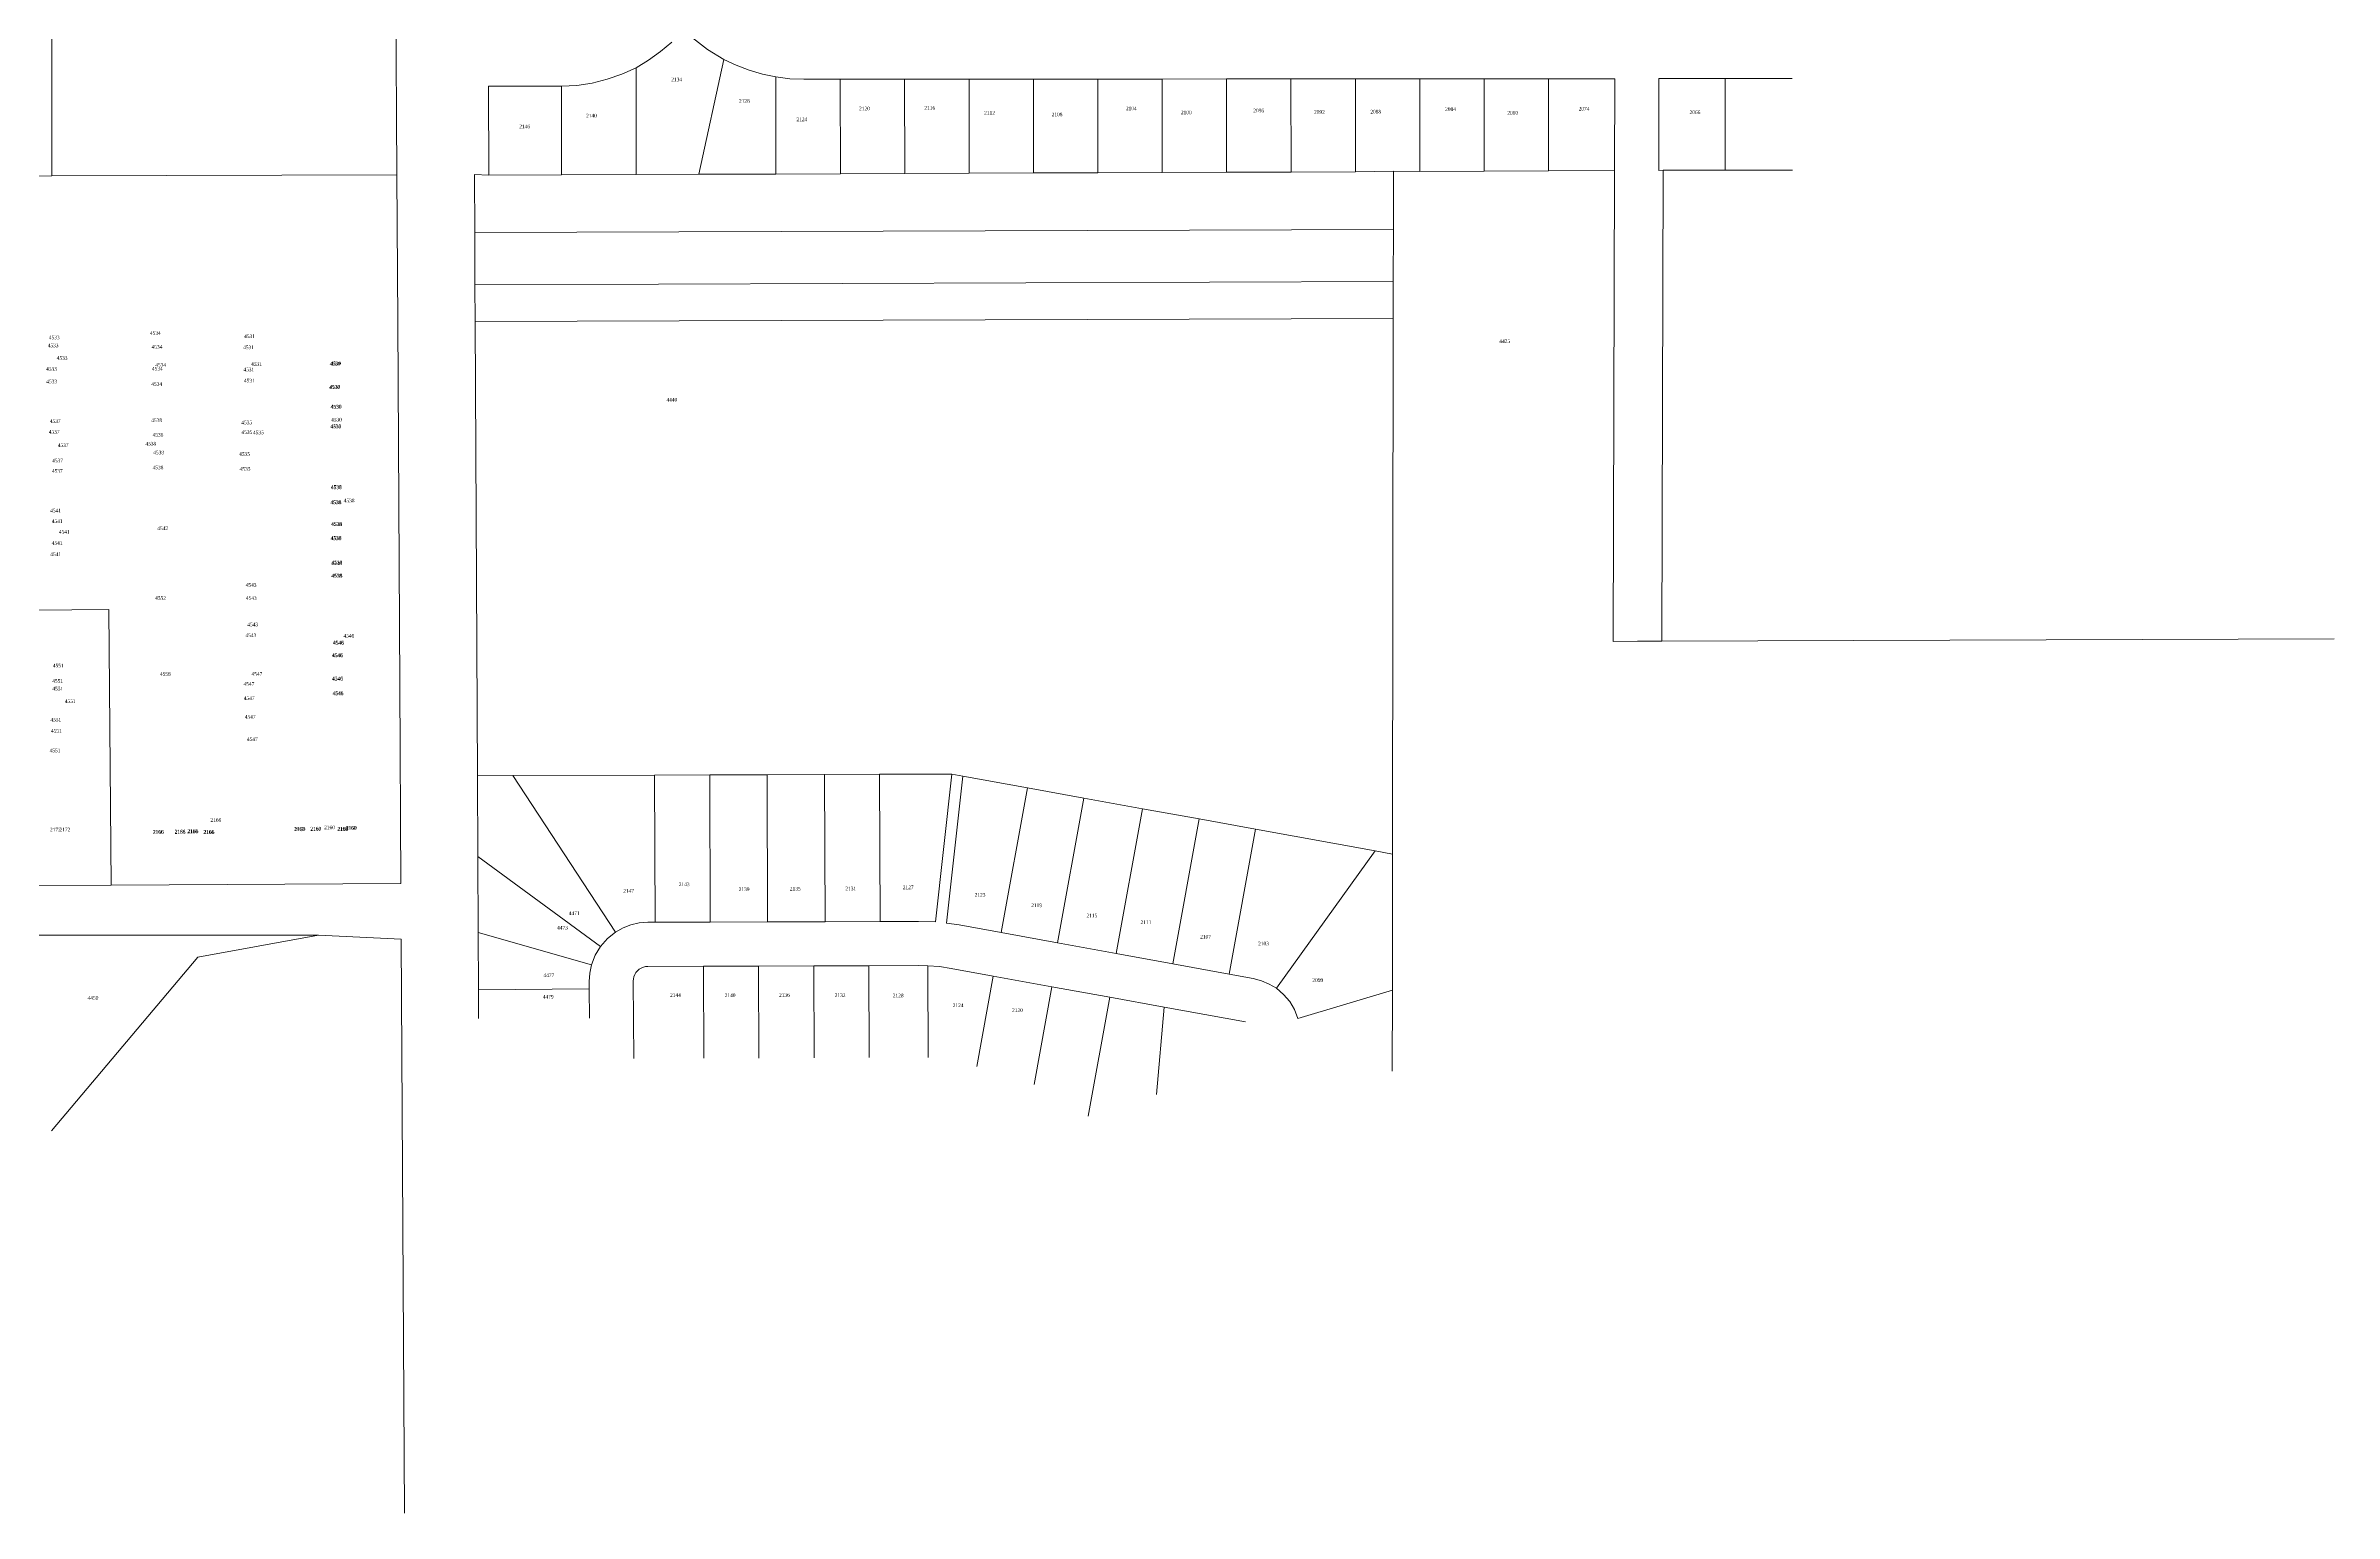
# Model space of a CAD drawing. Header units: feet. Extents: x 2819410 to 2831754, y 974571 to 993150.
# Drawn here: x 2827133 to 2830243, y 982478 to 984472 of the extents above; entities that cross this region are included whole.
import ezdxf
from ezdxf.enums import TextEntityAlignment as Align

# ---------------------------------------------------------------- set-up
doc = ezdxf.new("R2010")
doc.units = ezdxf.units.FT
doc.header["$LTSCALE"] = 0.015
doc.header["$MEASUREMENT"] = 0
doc.layers.add('ADDRESSES', color=7, linetype='Continuous')
doc.layers.add('Dakota County Parcels', color=7, linetype='Continuous', lineweight=5)
doc.styles.add('SIMPLEX', font='times.ttf', dxfattribs={"width": 0.8})

# ---------------------------------------------------------------- blocks, each defined once
blk = doc.blocks.new('ACMAP_ANN_TEMPLATE_AddressEagan')
at = {"layer": 'ADDRESSES', "style": 'SIMPLEX', "width": 0.8}
blk.add_attdef('ADDRESS', text='', height=5, dxfattribs=at).set_placement((0, 0), align=Align.CENTER)

msp = doc.modelspace()

# ---------------------------------------------------------------- linework, layer by layer
at = {"layer": 'Dakota County Parcels', "lineweight": 5}
for p, q in [((2827610.5, 984296.9), (2827608.1, 984646.9)), ((2827141.6, 984295.3), (2827141.4, 984617.6)), ((2827935.4, 984442.3), (2827952.5, 984452.6)), ((2827952.5, 984452.6), (2827968.7, 984464.2)), ((2827968.7, 984464.2), (2827983.9, 984477.1)), ((2828012, 984482.9), (2828032.6, 984467.3)), ((2828020.5, 984297.5), (2828054.7, 984453.7)), ((2828032.6, 984467.3), (2828054.7, 984453.7)), ((2828054.7, 984453.7), (2828071.6, 984445.6)), ((2827855, 984418.4), (2827875.9, 984421.5)), ((2827875.9, 984421.5), (2827896.3, 984426.6)), ((2827896.3, 984426.6), (2827916.2, 984433.5)), ((2827916.2, 984433.5), (2827935.4, 984442.3)), ((2827935.5, 984297.2), (2827935.4, 984442.3)), ((2828071.6, 984445.6), (2828089.1, 984438.9)), ((2828089.1, 984438.9), (2828107.1, 984433.6)), ((2828107.1, 984433.6), (2828125.4, 984429.8)), ((2828125.5, 984297.9), (2828125.4, 984429.8)), ((2828125.4, 984429.8), (2828144.3, 984427.4)), ((2828144.3, 984427.4), (2828163.4, 984426.7)), ((2828163.4, 984426.7), (2828212.9, 984426.7)), ((2828212.9, 984426.7), (2828300.4, 984426.8)), ((2828213, 984298.3), (2828212.9, 984426.7)), ((2828300.4, 984426.8), (2828387.9, 984426.8)), ((2828300.5, 984298.6), (2828300.4, 984426.8)), ((2828387.9, 984426.8), (2828475.4, 984426.9)), ((2828388, 984298.9), (2828387.9, 984426.8)), ((2828475.4, 984426.9), (2828562.9, 984426.9)), ((2828475.5, 984299.3), (2828475.4, 984426.9)), ((2828562.9, 984426.9), (2828650.3, 984427)), ((2828562.9, 984299.6), (2828562.9, 984426.9)), ((2828650.3, 984427), (2828737.8, 984427.1)), ((2828650.4, 984300), (2828650.3, 984427)), ((2828737.9, 984300.3), (2828737.8, 984427.1)), ((2828737.8, 984427.1), (2828825.3, 984427.1)), ((2828825.3, 984427.1), (2828912.8, 984427.2)), ((2828825.4, 984300.6), (2828825.3, 984427.1)), ((2828912.8, 984427.2), (2829000.3, 984427.2)), ((2828912.9, 984301), (2828912.8, 984427.2)), ((2829000.3, 984427.2), (2829087.8, 984427.3)), ((2829000.4, 984301.3), (2829000.3, 984427.2)), ((2829087.8, 984427.3), (2829175.3, 984427.4)), ((2829087.9, 984301.7), (2829087.8, 984427.3)), ((2829175.4, 984302), (2829175.3, 984427.4)), ((2829175.3, 984427.4), (2829265.3, 984427.4)), ((2829265.1, 984302.7), (2829265.3, 984427.4)), ((2829325.3, 984427.5), (2829415.3, 984427.5)), ((2829325.4, 984302.6), (2829325.3, 984427.5)), ((2829415.3, 984427.5), (2829506.5, 984427.6)), ((2829415.3, 984302.9), (2829415.3, 984427.5)), ((2827734.7, 984417.1), (2827833.9, 984417.2)), ((2827735.5, 984296.4), (2827734.7, 984417.1)), ((2827833.9, 984417.2), (2827855, 984418.4)), ((2827834, 984296.8), (2827833.9, 984417.2)), ((2827141.6, 984295.2), (2827610.5, 984296.9)), ((2827611.7, 984096.9), (2827610.5, 984296.9)), ((2827715.8, 984297.3), (2827735.5, 984296.4)), ((2827716.2, 984218.3), (2827715.8, 984297.3)), ((2827735.5, 984296.4), (2827834, 984296.8)), ((2827834, 984296.8), (2827935.5, 984297.2)), ((2827935.5, 984297.2), (2828020.5, 984297.5)), ((2828020.5, 984297.5), (2828125.5, 984297.9)), ((2828125.5, 984297.9), (2828213, 984298.3)), ((2828213, 984298.3), (2828300.5, 984298.6)), ((2828300.5, 984298.6), (2828388, 984298.9)), ((2828388, 984298.9), (2828475.5, 984299.3)), ((2828475.5, 984299.3), (2828562.9, 984299.6)), ((2828562.9, 984299.6), (2828650.4, 984300)), ((2828650.4, 984300), (2828737.9, 984300.3)), ((2828737.9, 984300.3), (2828825.4, 984300.6)), ((2828825.4, 984300.6), (2828912.9, 984301)), ((2828912.9, 984301), (2828964.6, 984301.7)), ((2828964.5, 984222.7), (2828964.6, 984301.7)), ((2828964.6, 984301.7), (2829000.4, 984301.3)), ((2829000.4, 984301.3), (2829087.9, 984301.7)), ((2829087.9, 984301.7), (2829175.4, 984302)), ((2829175.4, 984302), (2829265.1, 984302.7)), ((2829263.1, 983662.8), (2829265.1, 984302.7)), ((2829325.4, 984302.6), (2829331.1, 984303)), ((2829329.1, 983663), (2829331.1, 984303)), ((2829331.1, 984303), (2829415.3, 984302.9)), ((2829415.3, 984302.9), (2829506.6, 984303.3)), ((2826884.3, 984294.4), (2827141.6, 984295.2)), ((2827141.6, 984295.2), (2827141.6, 984295.3)), ((2827716.2, 984218.3), (2828964.5, 984222.7)), ((2827716.5, 984147.3), (2827716.2, 984218.3)), ((2828964.4, 984151.7), (2828964.5, 984222.7)), ((2827716.5, 984147.3), (2828964.4, 984151.7)), ((2827716.8, 984097.3), (2827716.5, 984147.3)), ((2828964.3, 984101.7), (2828964.4, 984151.7)), ((2827614.5, 983603.6), (2827611.7, 984096.9)), ((2827716.8, 984097.3), (2828964.3, 984101.7)), ((2827719.9, 983480.1), (2827716.8, 984097.3)), ((2828963.3, 983373.6), (2828964.3, 984101.7)), ((2827035.1, 983704.5), (2827219, 983706)), ((2827219, 983706), (2827222.1, 983331.5)), ((2829263.1, 983662.8), (2829296.1, 983662.9)), ((2829296.1, 983662.9), (2829323.1, 983663)), ((2829323.1, 983663), (2829329.1, 983663)), ((2829329.1, 983663), (2830242.9, 983666.2)), ((2827616, 983333.7), (2827614.5, 983603.6)), ((2827719.9, 983480.1), (2827767.8, 983480.3)), ((2827720.4, 983370.5), (2827719.9, 983480.1)), ((2827767.8, 983480.3), (2827960.5, 983481)), ((2827767.8, 983480.3), (2827907.6, 983267.8)), ((2827960.5, 983481), (2828035.5, 983481.2)), ((2827961.2, 983281), (2827960.5, 983481)), ((2828035.5, 983481.2), (2828113.5, 983481.5)), ((2828036.2, 983281.3), (2828035.5, 983481.2)), ((2828113.5, 983481.5), (2828191.4, 983481.8)), ((2828114.2, 983281.5), (2828113.5, 983481.5)), ((2828191.4, 983481.8), (2828266.4, 983482.1)), ((2828192.2, 983281.8), (2828191.4, 983481.8)), ((2828266.4, 983482.1), (2828364.7, 983482.4)), ((2828267.1, 983282.1), (2828266.4, 983482.1)), ((2828342.3, 983281.5), (2828364.7, 983482.4)), ((2828357.2, 983280), (2828379.5, 983479.7)), ((2828364.7, 983482.4), (2828379.5, 983479.7)), ((2828379.5, 983479.7), (2828467.2, 983463.8)), ((2828431.4, 983267), (2828467.2, 983463.8)), ((2828467.2, 983463.8), (2828543.9, 983449.8)), ((2828508.2, 983253.1), (2828543.9, 983449.8)), ((2828543.9, 983449.8), (2828623.6, 983435.3)), ((2828587.8, 983238.6), (2828623.6, 983435.3)), ((2828623.6, 983435.3), (2828700.4, 983421.4)), ((2828664.6, 983224.6), (2828700.4, 983421.4)), ((2828700.4, 983421.4), (2828777.1, 983407.4)), ((2828741.3, 983210.7), (2828777.1, 983407.4)), ((2828777.1, 983407.4), (2828939.7, 983377.9)), ((2827720.4, 983370.5), (2827887.1, 983248.3)), ((2827720.9, 983267.2), (2827720.4, 983370.5)), ((2828805.7, 983191.3), (2828939.7, 983377.9)), ((2828939.7, 983377.9), (2828963.3, 983373.6)), ((2828963.1, 983188.6), (2828963.3, 983373.6)), ((2827222.1, 983331.5), (2827616, 983333.7)), ((2826787.2, 983329), (2827222.1, 983331.5)), ((2827917.7, 983273.4), (2827907.6, 983267.8)), ((2827928.4, 983277.6), (2827917.7, 983273.4)), ((2827939.7, 983280.1), (2827928.4, 983277.6)), ((2827951.2, 983281), (2827939.7, 983280.1)), ((2827951.2, 983281), (2827961.2, 983281)), ((2827961.2, 983281), (2828036.2, 983281.3)), ((2828036.2, 983281.3), (2828114.2, 983281.5)), ((2828114.2, 983281.5), (2828192.2, 983281.8)), ((2828192.2, 983281.8), (2828267.1, 983282.1)), ((2828267.1, 983282.1), (2828319.3, 983282.3)), ((2828342.3, 983281.5), (2828319.3, 983282.3)), ((2828374.4, 983277.4), (2828357.2, 983280)), ((2828374.4, 983277.4), (2828431.4, 983267)), ((2827504.1, 983263.7), (2826855.3, 983263.2)), ((2827339.8, 983233.6), (2827504.1, 983263.7)), ((2827504.1, 983263.7), (2827616.4, 983258.2)), ((2827620.9, 982477.9), (2827616.4, 983258.2)), ((2827720.9, 983267.2), (2827874.7, 983223.1)), ((2827721.3, 983189.1), (2827720.9, 983267.2)), ((2827887.1, 983248.3), (2827879.9, 983236.2)), ((2827896.6, 983258.9), (2827887.1, 983248.3)), ((2827907.6, 983267.8), (2827896.6, 983258.9)), ((2828431.4, 983267), (2828508.2, 983253.1)), ((2828508.2, 983253.1), (2828587.8, 983238.6)), ((2827141.3, 982997.7), (2827339.8, 983233.6)), ((2827872.4, 983212), (2827871.6, 983200.6)), ((2827874.7, 983223.1), (2827872.4, 983212)), ((2827879.9, 983236.2), (2827874.7, 983223.1)), ((2827933.7, 983210), (2827932.6, 983207.1)), ((2827935.3, 983212.7), (2827933.7, 983210)), ((2827937.4, 983215.1), (2827935.3, 983212.7)), ((2827939.7, 983217.1), (2827937.4, 983215.1)), ((2827942.4, 983218.8), (2827939.7, 983217.1)), ((2827945.3, 983220), (2827942.4, 983218.8)), ((2827948.3, 983220.7), (2827945.3, 983220)), ((2827951.4, 983221), (2827948.3, 983220.7)), ((2827951.4, 983221), (2828026.9, 983221.2)), ((2828026.9, 983221.2), (2828101.8, 983221.5)), ((2828027.3, 983096.3), (2828026.9, 983221.2)), ((2828101.8, 983221.5), (2828176.8, 983221.8)), ((2828102.3, 983096.5), (2828101.8, 983221.5)), ((2828176.8, 983221.8), (2828251.8, 983222)), ((2828177.3, 983096.8), (2828176.8, 983221.8)), ((2828251.8, 983222), (2828319.5, 983222.3)), ((2828252.3, 983097.1), (2828251.8, 983222)), ((2828331.8, 983222), (2828319.5, 983222.3)), ((2828332.3, 983097.3), (2828331.8, 983222)), ((2828347.8, 983220.7), (2828331.8, 983222)), ((2828363.6, 983218.4), (2828347.8, 983220.7)), ((2828363.6, 983218.4), (2828420.7, 983208)), ((2828398.3, 983085), (2828420.7, 983208)), ((2828420.7, 983208), (2828500.4, 983193.5)), ((2828587.8, 983238.6), (2828664.6, 983224.6)), ((2828664.6, 983224.6), (2828741.3, 983210.7)), ((2828741.3, 983210.7), (2828774.1, 983204.7)), ((2827721.3, 983189.1), (2827871.7, 983190.7)), ((2827721.5, 983150.2), (2827721.3, 983189.1)), ((2827871.7, 983190.7), (2827871.6, 983200.6)), ((2827872, 983150.7), (2827871.7, 983190.7)), ((2827931.8, 983204.1), (2827931.6, 983201)), ((2827932.3, 983095.9), (2827931.6, 983201)), ((2827932.6, 983207.1), (2827931.8, 983204.1)), ((2828476.2, 983060.7), (2828500.4, 983193.5)), ((2828500.4, 983193.5), (2828579.1, 983179.2)), ((2828549.7, 983017.5), (2828579.1, 983179.2)), ((2828579.1, 983179.2), (2828652.9, 983165.8)), ((2828785.2, 983201.6), (2828774.1, 983204.7)), ((2828795.8, 983197.1), (2828785.2, 983201.6)), ((2828805.7, 983191.3), (2828795.8, 983197.1)), ((2828815.4, 983183), (2828805.7, 983191.3)), ((2828823.6, 983173.2), (2828815.4, 983183)), ((2828834.8, 983150.3), (2828963.1, 983188.6)), ((2828963, 983078.9), (2828963.1, 983188.6)), ((2828642.4, 983047.1), (2828652.9, 983165.8)), ((2828652.9, 983165.8), (2828763.4, 983145.7)), ((2828830.2, 983162.3), (2828823.6, 983173.2)), ((2828834.8, 983150.3), (2828830.2, 983162.3))]:
    msp.add_line(p, q, dxfattribs=at)

# ---------------------------------------------------------------- block references
at = {"layer": 'ADDRESSES', "lineweight": 5}
for p, values in [((2827990.5, 984423.9), {'ADDRESS': '2134'}), ((2828082.6, 984394.7), {'ADDRESS': '2128'}), ((2828334.5, 984385.4), {'ADDRESS': '2116'}), ((2828608.4, 984384.6), {'ADDRESS': '2104'}), ((2827784, 984360), {'ADDRESS': '2146'}), ((2827874.8, 984374.7), {'ADDRESS': '2140'}), ((2828160.7, 984369.7), {'ADDRESS': '2124'}), ((2828245.8, 984384.4), {'ADDRESS': '2120'}), ((2828415.7, 984378.6), {'ADDRESS': '2112'}), ((2828507.5, 984376.4), {'ADDRESS': '2108'}), ((2828683.1, 984379.1), {'ADDRESS': '2100'}), ((2828781.4, 984381.6), {'ADDRESS': '2096'}), ((2828864, 984379.7), {'ADDRESS': '2092'}), ((2828940.5, 984380.1), {'ADDRESS': '2088'}), ((2829042.1, 984383.6), {'ADDRESS': '2084'}), ((2829126.6, 984378.6), {'ADDRESS': '2080'}), ((2829223.5, 984384.1), {'ADDRESS': '2074'}), ((2829374.3, 984379.4), {'ADDRESS': '2066'}), ((2827282.1, 984079.2), {'ADDRESS': '4534'}), ((2827410.2, 984075), {'ADDRESS': '4531'}), ((2827143.3, 984062.4), {'ADDRESS': '4533'}), ((2827144.8, 984073.4), {'ADDRESS': '4533'}), ((2827155.5, 984045.4), {'ADDRESS': '4533'}), ((2827284.4, 984060.5), {'ADDRESS': '4534'}), ((2827408.9, 984059.9), {'ADDRESS': '4531'}), ((2829115.8, 984068.2), {'ADDRESS': '4425'}), ((2827141.1, 984030.6), {'ADDRESS': '4533'}), ((2827141.3, 984013.4), {'ADDRESS': '4533'}), ((2827284.8, 984030.8), {'ADDRESS': '4534'}), ((2827289.4, 984036), {'ADDRESS': '4534'}), ((2827409.2, 984029.7), {'ADDRESS': '4531'}), ((2827409.9, 984014.6), {'ADDRESS': '4531'}), ((2827419.6, 984037.1), {'ADDRESS': '4531'}), ((2827526.4, 984037.5), {'ADDRESS': '4530'}), ((2827527.4, 984038.1), {'ADDRESS': '4530'}), ((2827284, 984009.9), {'ADDRESS': '4534'}), ((2827525.7, 984005.7), {'ADDRESS': '4530'}), ((2827526.2, 984006.3), {'ADDRESS': '4530'}), ((2827984, 983988.6), {'ADDRESS': '4440'}), ((2827146.1, 983959.6), {'ADDRESS': '4537'}), ((2827284, 983960.8), {'ADDRESS': '4538'}), ((2827406.4, 983957.7), {'ADDRESS': '4535'}), ((2827527.4, 983952.6), {'ADDRESS': '4530'}), ((2827527.4, 983952.1), {'ADDRESS': '4530'}), ((2827527.6, 983979.2), {'ADDRESS': '4530'}), ((2827528.1, 983979.2), {'ADDRESS': '4530'}), ((2827528.3, 983961.5), {'ADDRESS': '4530'}), ((2827144.7, 983945), {'ADDRESS': '4537'}), ((2827156.9, 983926.9), {'ADDRESS': '4537'}), ((2827276, 983928.9), {'ADDRESS': '4538'}), ((2827285.8, 983941), {'ADDRESS': '4538'}), ((2827406.6, 983944.6), {'ADDRESS': '4535'}), ((2827422.2, 983944.3), {'ADDRESS': '4535'}), ((2827149, 983891.9), {'ADDRESS': '4537'}), ((2827149.3, 983906), {'ADDRESS': '4537'}), ((2827285.8, 983896.7), {'ADDRESS': '4538'}), ((2827286.6, 983917), {'ADDRESS': '4538'}), ((2827403.3, 983914.9), {'ADDRESS': '4535'}), ((2827404.1, 983894.6), {'ADDRESS': '4535'}), ((2827528.1, 983870.1), {'ADDRESS': '4538'}), ((2827528.1, 983869.6), {'ADDRESS': '4538'}), ((2827146.6, 983838.1), {'ADDRESS': '4541'}), ((2827527.3, 983849.2), {'ADDRESS': '4538'}), ((2827527.8, 983849.3), {'ADDRESS': '4538'}), ((2827545.5, 983851.6), {'ADDRESS': '4538'}), ((2827148.7, 983793.9), {'ADDRESS': '4541'}), ((2827148.8, 983823.6), {'ADDRESS': '4541'}), ((2827158.4, 983809.1), {'ADDRESS': '4541'}), ((2827292.2, 983814), {'ADDRESS': '4542'}), ((2827527.4, 983800.3), {'ADDRESS': '4538'}), ((2827527.9, 983800.8), {'ADDRESS': '4538'}), ((2827528.2, 983819.6), {'ADDRESS': '4538'}), ((2827528.7, 983819.6), {'ADDRESS': '4538'}), ((2827146.8, 983778.7), {'ADDRESS': '4541'}), ((2827528.3, 983766.4), {'ADDRESS': '4538'}), ((2827528.8, 983767.5), {'ADDRESS': '4538'}), ((2827412.3, 983736.9), {'ADDRESS': '4543'}), ((2827528.5, 983749.2), {'ADDRESS': '4538'}), ((2827529.1, 983749.7), {'ADDRESS': '4538'}), ((2827289.2, 983719.3), {'ADDRESS': '4552'}), ((2827412.5, 983719.1), {'ADDRESS': '4543'}), ((2827414.5, 983683.2), {'ADDRESS': '4543'}), ((2827412.1, 983668.6), {'ADDRESS': '4543'}), ((2827529.3, 983641.6), {'ADDRESS': '4546'}), ((2827529.8, 983641), {'ADDRESS': '4546'}), ((2827530.7, 983658.8), {'ADDRESS': '4546'}), ((2827531.2, 983658.2), {'ADDRESS': '4546'}), ((2827545.1, 983667.8), {'ADDRESS': '4546'}), ((2827150.2, 983627.3), {'ADDRESS': '4551'}), ((2827295.8, 983615.9), {'ADDRESS': '4558'}), ((2827420.2, 983616), {'ADDRESS': '4547'}), ((2827529.7, 983609.8), {'ADDRESS': '4546'}), ((2827529.7, 983609.3), {'ADDRESS': '4546'}), ((2827149.4, 983606.4), {'ADDRESS': '4551'}), ((2827149.6, 983596), {'ADDRESS': '4551'}), ((2827166.4, 983579), {'ADDRESS': '4551'}), ((2827409.4, 983602.4), {'ADDRESS': '4547'}), ((2827409.7, 983583.1), {'ADDRESS': '4547'}), ((2827530.5, 983590), {'ADDRESS': '4546'}), ((2827530.5, 983589.5), {'ADDRESS': '4546'}), ((2827146.9, 983553.8), {'ADDRESS': '4551'}), ((2827411, 983557.6), {'ADDRESS': '4547'}), ((2827147.6, 983538.7), {'ADDRESS': '4551'}), ((2827414, 983527.4), {'ADDRESS': '4547'}), ((2827145.9, 983512.1), {'ADDRESS': '4551'}), ((2827146.3, 983404.4), {'ADDRESS': '2172'}), ((2827159.3, 983404.5), {'ADDRESS': '2172'}), ((2827286, 983401.4), {'ADDRESS': '2166'}), ((2827286.5, 983401.4), {'ADDRESS': '2166'}), ((2827315.7, 983401.7), {'ADDRESS': '2166'}), ((2827315.7, 983401.2), {'ADDRESS': '2166'}), ((2827332.8, 983402), {'ADDRESS': '2166'}), ((2827333.4, 983402.5), {'ADDRESS': '2166'}), ((2827354.7, 983401.2), {'ADDRESS': '2166'}), ((2827355.3, 983401.2), {'ADDRESS': '2166'}), ((2827364.4, 983417.5), {'ADDRESS': '2166'}), ((2827477.8, 983405.4), {'ADDRESS': '2160'}), ((2827478.8, 983404.9), {'ADDRESS': '2160'}), ((2827500.2, 983405.7), {'ADDRESS': '2160'}), ((2827500.2, 983405.2), {'ADDRESS': '2160'}), ((2827518.9, 983407.5), {'ADDRESS': '2160'}), ((2827536.6, 983405.6), {'ADDRESS': '2160'}), ((2827537.2, 983405.1), {'ADDRESS': '2160'}), ((2827548.1, 983406.8), {'ADDRESS': '2160'}), ((2827548.6, 983406.8), {'ADDRESS': '2160'}), ((2828000.8, 983330.1), {'ADDRESS': '2143'}), ((2827925.3, 983321.2), {'ADDRESS': '2147'}), ((2828082.2, 983323.4), {'ADDRESS': '2139'}), ((2828151.7, 983324.1), {'ADDRESS': '2135'}), ((2828227.2, 983324.4), {'ADDRESS': '2131'}), ((2828305.2, 983326), {'ADDRESS': '2127'}), ((2828402.8, 983315.8), {'ADDRESS': '2123'}), ((2828479.7, 983301.6), {'ADDRESS': '2119'}), ((2827835.4, 983271.1), {'ADDRESS': '4473'}), ((2827851.3, 983290.8), {'ADDRESS': '4471'}), ((2828554.8, 983287.7), {'ADDRESS': '2115'}), ((2828628.3, 983278.6), {'ADDRESS': '2111'}), ((2828709.3, 983258.9), {'ADDRESS': '2107'}), ((2828788, 983249.6), {'ADDRESS': '2103'}), ((2827817, 983206.6), {'ADDRESS': '4477'}), ((2827197.5, 983175.8), {'ADDRESS': '4450'}), ((2827816, 983177.3), {'ADDRESS': '4479'}), ((2827988.9, 983179.6), {'ADDRESS': '2144'}), ((2828063.2, 983179.3), {'ADDRESS': '2140'}), ((2828137, 983179.6), {'ADDRESS': '2136'}), ((2828212.7, 983179.4), {'ADDRESS': '2132'}), ((2828291.6, 983179), {'ADDRESS': '2128'}), ((2828861.8, 983199.9), {'ADDRESS': '2099'}), ((2828373, 983165.7), {'ADDRESS': '2124'}), ((2828453.7, 983159.1), {'ADDRESS': '2120'})]:
    msp.add_blockref('ACMAP_ANN_TEMPLATE_AddressEagan', p, dxfattribs=at).add_auto_attribs(values)

doc.saveas('drawing.dxf')
